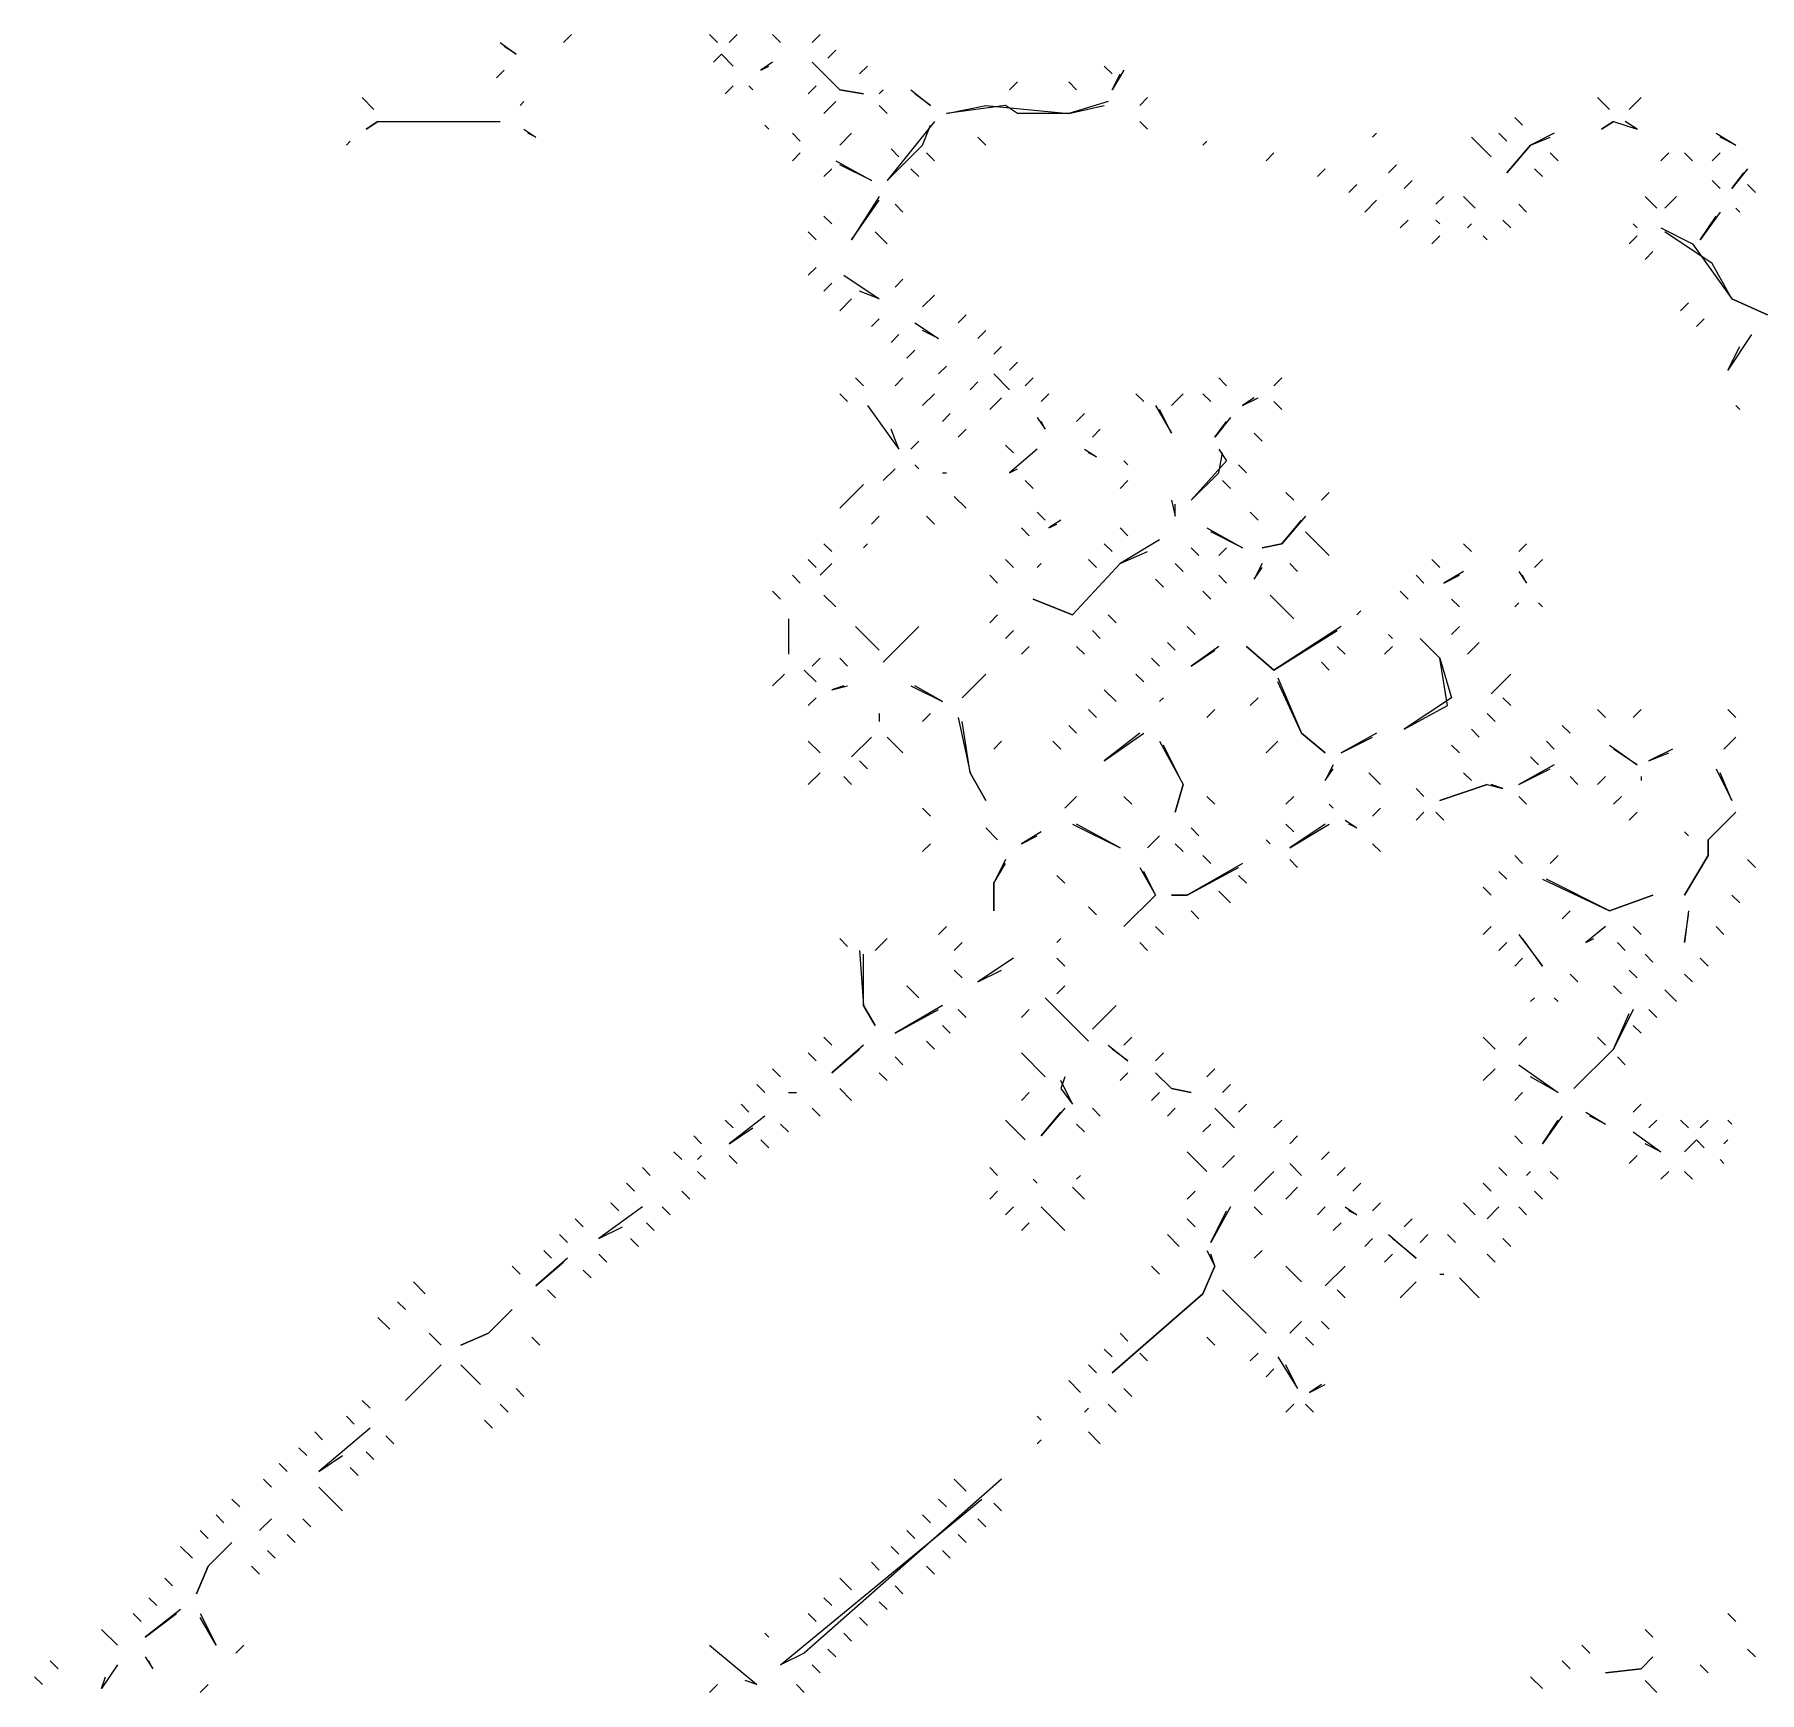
# Model space of a CAD drawing. Extents: x 1 to 2775, y -31 to 2075.
# Drawn here: x 1761.8 to 1834.7, y 923 to 993 of the extents above; entities that cross this region are included whole.
import ezdxf

# ---------------------------------------------------------------- set-up
doc = ezdxf.new("R2010")
doc.units = 0
doc.layers.add('LINEWORK', color=4, linetype='CONTINUOUS')

msp = doc.modelspace()

# ---------------------------------------------------------------- linework, layer by layer
at = {"layer": 'LINEWORK'}
for points in [[(1784.5, 993), (1784.1667, 992.6667)], [(1790.3333, 993), (1790.6667, 992.6667)], [(1791.5, 993), (1791.1667, 992.6667)], [(1793, 993), (1793.3333, 992.6667)], [(1795, 993), (1794.6667, 992.6667)], [(1781.5, 992.6667), (1782.1667, 992.1667), (1781.6667, 992.5)], [(1790.8333, 992.1667), (1790.5, 991.8333), (1790.8333, 992.1667), (1791.3333, 991.6667)], [(1795.6667, 992.3333), (1795.3333, 992)], [(1781.6667, 991.5), (1781.3333, 991.1667)], [(1793, 991.8333), (1792.5, 991.5), (1792.8333, 991.6667)], [(1794.6667, 991.8333), (1795.8333, 990.6667), (1796.8333, 990.5), (1795.8333, 990.6667)], [(1797, 991.6667), (1796.6667, 991.3333)], [(1807, 991.6667), (1807.3333, 991.3333)], [(1807.8333, 991.5), (1807.3333, 990.6667), (1807.6667, 991.3333)], [(1791.3333, 990.8333), (1791, 990.5)], [(1792, 990.8333), (1792.1667, 990.6667)], [(1794.8333, 990.8333), (1794.5, 990.5)], [(1797.6667, 990.6667), (1797.5, 990.5)], [(1798.8333, 990.6667), (1799.6667, 990), (1799, 990.5)], [(1803.3333, 991), (1803, 990.6667)], [(1805.5, 991), (1805.8333, 990.6667)], [(1775.6667, 990.3333), (1776.1667, 989.8333)], [(1782.5, 990.1667), (1782.3333, 990)], [(1795.6667, 990.1667), (1795.1667, 989.6667)], [(1797.5, 990), (1797.8333, 989.6667)], [(1807.1667, 990.1667), (1805.5, 989.6667), (1803.3333, 989.6667), (1802.8333, 990), (1800.3333, 989.6667), (1802, 990), (1805.5, 989.6667), (1807, 990)], [(1808.8333, 990.3333), (1808.5, 990)], [(1827.8333, 990.3333), (1828.3333, 989.8333)], [(1829.6667, 990.3333), (1829.1667, 989.8333)], [(1776.3333, 989.3333), (1775.8333, 989), (1776.3333, 989.3333), (1781.5, 989.3333)], [(1792.6667, 989.1667), (1792.8333, 989)], [(1799.8333, 989.3333), (1797.8333, 986.8333), (1799.3333, 988.3333), (1799.6667, 989.1667)], [(1808.5, 989.3333), (1808.8333, 989)], [(1824.3333, 989.5), (1824.6667, 989.1667)], [(1828.5, 989.3333), (1828, 989), (1828.5, 989.3333), (1829.5, 989), (1829, 989.3333)], [(1775.1667, 988.5), (1775, 988.3333)], [(1782.5, 989), (1783, 988.6667), (1782.6667, 988.8333)], [(1793.8333, 988.8333), (1794.1667, 988.5)], [(1796.3333, 988.8333), (1795.8333, 988.3333)], [(1801.6667, 988.6667), (1802, 988.3333)], [(1811.3333, 988.5), (1811.1667, 988.3333)], [(1818.5, 988.8333), (1818.3333, 988.6667)], [(1822.5, 988.6667), (1823.3333, 987.8333)], [(1823.6667, 988.8333), (1824, 988.5)], [(1826, 988.8333), (1825, 988.3333), (1824, 987.1667), (1825, 988.3333), (1825.8333, 988.6667)], [(1832.8333, 988.8333), (1833.6667, 988.3333), (1833, 988.6667)], [(1794.1667, 988), (1793.8333, 987.6667)], [(1795.6667, 987.6667), (1797.1667, 986.8333), (1795.8333, 987.5)], [(1798, 988.1667), (1798.3333, 987.8333)], [(1799.5, 988), (1799.8333, 987.6667)], [(1814.1667, 988), (1813.8333, 987.6667)], [(1825.8333, 988), (1826.1667, 987.6667)], [(1830.8333, 988), (1830.5, 987.6667)], [(1831.5, 988), (1831.8333, 987.6667)], [(1833, 988), (1832.6667, 987.6667)], [(1795.5, 987.3333), (1795.1667, 987)], [(1798.8333, 987.3333), (1799.1667, 987)], [(1816.3333, 987.3333), (1816, 987)], [(1819.3333, 987.5), (1819, 987.1667)], [(1825.1667, 987.3333), (1825.5, 987)], [(1834.1667, 987.3333), (1833.5, 986.5), (1834, 987.1667)], [(1797.5, 986.1667), (1796.3333, 984.3333), (1797.5, 986)], [(1817.6667, 986.6667), (1817.3333, 986.3333)], [(1820, 986.8333), (1819.6667, 986.5)], [(1821.3333, 986.1667), (1821, 985.8333)], [(1822.1667, 986.1667), (1822.6667, 985.6667)], [(1829.8333, 986.1667), (1830.3333, 985.6667)], [(1831.1667, 986.1667), (1830.6667, 985.6667)], [(1832.6667, 986.8333), (1833, 986.5)], [(1834.1667, 986.6667), (1834.5, 986.3333)], [(1798.1667, 985.8333), (1798.5, 985.5)], [(1818.5, 986), (1818, 985.5)], [(1824.5, 985.8333), (1824.8333, 985.5)], [(1833, 985.5), (1832.1667, 984.3333), (1832.8333, 985.3333)], [(1833.6667, 985.6667), (1833.8333, 985.5)], [(1795.1667, 985.3333), (1795.5, 985)], [(1819.8333, 985.1667), (1819.5, 984.8333)], [(1821, 985.1667), (1821.1667, 985)], [(1822.5, 985), (1822.3333, 984.8333)], [(1823.8333, 985.1667), (1824.1667, 984.8333)], [(1829.3333, 985), (1829.5, 984.8333)], [(1830.5, 984.8333), (1831.8333, 984.1667), (1833.5, 981.8333), (1835, 981.1667), (1833.5, 981.8333), (1832.6667, 983.3333), (1830.6667, 984.6667)], [(1794.5, 984.6667), (1794.8333, 984.3333)], [(1797.3333, 984.6667), (1797.8333, 984.1667)], [(1821.1667, 984.5), (1820.8333, 984.1667)], [(1823, 984.5), (1823.1667, 984.3333)], [(1829.5, 984.5), (1829.1667, 984.1667)], [(1830.1667, 983.8333), (1829.8333, 983.5)], [(1794.8333, 983.1667), (1794.5, 982.8333)], [(1796, 982.8333), (1797.5, 981.8333), (1796.6667, 982.1667)], [(1798.5, 982.6667), (1798.1667, 982.3333)], [(1795.5, 982.5), (1795.1667, 982.1667)], [(1796.3333, 981.8333), (1795.8333, 981.3333)], [(1799.8333, 982), (1799.3333, 981.5)], [(1801.1667, 981.1667), (1800.8333, 980.8333)], [(1831.6667, 981.6667), (1831.3333, 981.3333)], [(1797.5, 981), (1797.1667, 980.6667)], [(1799, 980.8333), (1800, 980.1667), (1799.3333, 980.5)], [(1802, 980.5), (1801.6667, 980.1667)], [(1832.3333, 981), (1832, 980.6667)], [(1798.3333, 980.3333), (1798, 980)], [(1799, 979.6667), (1798.6667, 979.3333)], [(1802.6667, 979.8333), (1802.3333, 979.5)], [(1834.3333, 980.3333), (1833.3333, 978.8333), (1833.8333, 979.8333)], [(1800.3333, 979), (1800, 978.6667)], [(1803.3333, 979.1667), (1803, 978.8333)], [(1796.5, 978.5), (1796.8333, 978.1667)], [(1798.5, 978.5), (1798.1667, 978.1667)], [(1801.6667, 978.3333), (1801.3333, 978)], [(1802.3333, 978.6667), (1803, 978)], [(1804, 978.5), (1803.6667, 978.1667)], [(1811.8333, 978.5), (1812.1667, 978.1667)], [(1814.5, 978.5), (1814.1667, 978.1667)], [(1795.8333, 977.8333), (1796.1667, 977.5)], [(1799.8333, 977.8333), (1799.3333, 977.3333)], [(1802.6667, 977.6667), (1802.1667, 977.1667)], [(1804.6667, 977.8333), (1804.3333, 977.5)], [(1808.3333, 977.8333), (1808.6667, 977.5)], [(1810.3333, 977.8333), (1809.8333, 977.3333)], [(1811.1667, 977.8333), (1811.5, 977.5)], [(1813.3333, 977.6667), (1812.8333, 977.3333), (1813.5, 977.6667)], [(1814.1667, 977.5), (1814.5, 977.1667)], [(1797, 977.3333), (1798.3333, 975.5), (1798, 976.3333)], [(1800.5, 977), (1800.1667, 976.6667)], [(1804.1667, 976.8333), (1804.5, 976.3333), (1804.3333, 976.6667)], [(1806.1667, 977), (1805.8333, 976.6667)], [(1809.1667, 977.3333), (1809.8333, 976.1667), (1809.3333, 977.1667)], [(1812.3333, 976.8333), (1811.6667, 976), (1812.1667, 976.6667)], [(1833.6667, 977.3333), (1833.8333, 977.1667)], [(1801.1667, 976.3333), (1800.8333, 976)], [(1806.8333, 976.3333), (1806.5, 976)], [(1813.3333, 976.1667), (1813.6667, 975.8333)], [(1799.1667, 975.8333), (1798.8333, 975.5)], [(1802.8333, 975.6667), (1803.1667, 975.3333)], [(1804.1667, 975.5), (1803, 974.5), (1803.3333, 974.6667)], [(1806.1667, 975.5), (1806.6667, 975.1667), (1806.3333, 975.3333)], [(1811.8333, 975.5), (1812.1667, 975), (1810.6667, 973.3333), (1811.8333, 974.5), (1812, 975.3333)], [(1798.1667, 974.6667), (1797.6667, 974.1667)], [(1799, 974.8333), (1799.1667, 974.6667)], [(1807.8333, 975), (1808, 974.8333)], [(1812.6667, 974.8333), (1813, 974.5)], [(1796.8333, 974), (1795.8333, 973)], [(1800.1667, 974.5), (1800.3333, 974.5)], [(1803.6667, 974.1667), (1804, 973.8333)], [(1808, 974.1667), (1807.6667, 973.8333)], [(1812, 974.1667), (1812.3333, 973.8333)], [(1800.6667, 973.5), (1801.1667, 973)], [(1809.8333, 973.3333), (1810, 972.6667), (1810, 973.1667)], [(1814.6667, 973.6667), (1815, 973.3333)], [(1816.5, 973.6667), (1816.1667, 973.3333)], [(1797.5, 972.6667), (1797.1667, 972.3333)], [(1799.5, 972.6667), (1799.8333, 972.3333)], [(1804.1667, 972.8333), (1804.5, 972.5)], [(1805.1667, 972.5), (1804.6667, 972.1667), (1805, 972.3333)], [(1813.1667, 972.8333), (1813.5, 972.5)], [(1815.5, 972.6667), (1814.5, 971.5), (1813.6667, 971.3333), (1814.5, 971.5), (1815.3333, 972.5)], [(1803.5, 972.1667), (1803.8333, 971.8333)], [(1809.3333, 971.6667), (1807.6667, 970.6667), (1805.6667, 968.5), (1804, 969.1667), (1805.6667, 968.5), (1807.6667, 970.6667), (1808.8333, 971.1667)], [(1807.6667, 972.1667), (1808, 971.8333)], [(1811.3333, 972.1667), (1812.8333, 971.3333), (1811.5, 972)], [(1815.5, 972), (1816.5, 971)], [(1795.1667, 971.5), (1795.5, 971.1667)], [(1797, 971.5), (1796.8333, 971.3333)], [(1807, 971.5), (1807.3333, 971.1667)], [(1810.6667, 971.3333), (1811, 971)], [(1812.1667, 971.3333), (1811.8333, 971)], [(1822.1667, 971.5), (1822.5, 971.1667)], [(1824.8333, 971.5), (1824.5, 971.1667)], [(1793.8333, 970.1667), (1794.1667, 969.8333)], [(1794.5, 970.8333), (1794.8333, 970.5)], [(1795.5, 970.6667), (1795, 970.1667)], [(1802.1667, 970.1667), (1802.5, 969.8333)], [(1802.8333, 970.8333), (1803.1667, 970.5)], [(1804.3333, 970.6667), (1804.1667, 970.5)], [(1806.3333, 970.8333), (1806.6667, 970.5)], [(1810, 970.6667), (1810.3333, 970.3333)], [(1811.8333, 970.1667), (1812.1667, 969.8333)], [(1813.6667, 970.6667), (1813.3333, 970), (1813.6667, 970.5)], [(1814.8333, 970.6667), (1815.1667, 970.3333)], [(1820.1667, 970.1667), (1820.5, 969.8333)], [(1820.8333, 970.8333), (1821.1667, 970.5)], [(1822.1667, 970.3333), (1821.3333, 969.8333), (1822, 970.1667)], [(1824.5, 970.3333), (1824.8333, 969.8333), (1824.6667, 970.1667)], [(1825.5, 970.8333), (1825.1667, 970.5)], [(1793, 969.5), (1793.3333, 969.1667)], [(1809.1667, 970), (1809.5, 969.6667)], [(1811.1667, 969.5), (1811.5, 969.1667)], [(1819.5, 969.5), (1819.8333, 969.1667)], [(1795.1667, 969.3333), (1795.6667, 968.8333)], [(1814, 969.3333), (1815, 968.3333)], [(1821.6667, 969.1667), (1822, 968.8333)], [(1824.5, 969), (1824.3333, 968.8333)], [(1825.3333, 969), (1825.5, 968.8333)], [(1793.6667, 968.3333), (1793.6667, 966.8333)], [(1796.5, 968), (1797.5, 967)], [(1799.1667, 968), (1797.6667, 966.5)], [(1802.5, 968.5), (1802.1667, 968.1667)], [(1807.1667, 968.5), (1807.5, 968.1667)], [(1810.5, 968), (1810.8333, 967.6667)], [(1817, 968), (1814.1667, 966.1667), (1813, 967.1667), (1814.1667, 966.1667), (1816.8333, 967.8333)], [(1817.8333, 968.6667), (1817.6667, 968.5)], [(1822, 968), (1821.6667, 967.6667)], [(1803.1667, 967.8333), (1802.8333, 967.5)], [(1806.5, 967.8333), (1806.8333, 967.5)], [(1809.6667, 967.3333), (1810, 967)], [(1819, 967.6667), (1819.1667, 967.5)], [(1820.3333, 967.5), (1821.1667, 966.6667), (1821.6667, 965), (1819.6667, 963.6667), (1821.5, 964.6667), (1821.1667, 966.6667)], [(1822.8333, 967.3333), (1822.3333, 966.8333)], [(1795, 966.6667), (1794.6667, 966.3333)], [(1795.8333, 966.6667), (1796.1667, 966.3333)], [(1803.8333, 967.1667), (1803.5, 966.8333)], [(1805.8333, 967.1667), (1806.1667, 966.8333)], [(1809, 966.6667), (1809.3333, 966.3333)], [(1811.8333, 967.1667), (1810.6667, 966.3333), (1811.6667, 967)], [(1816.1667, 966.5), (1816.5, 966.1667)], [(1816.8333, 967.1667), (1817.1667, 966.8333)], [(1819.1667, 967.1667), (1818.8333, 966.8333)], [(1793.5, 966), (1793, 965.5)], [(1794.3333, 966.1667), (1794.8333, 965.6667)], [(1802, 966), (1801, 965)], [(1808.3333, 966), (1808.6667, 965.6667)], [(1814.3333, 965.8333), (1815.3333, 963.5), (1816.3333, 962.6667), (1815.3333, 963.5), (1814.3333, 965.6667)], [(1824.1667, 966), (1823.3333, 965.1667)], [(1796, 965.5), (1795.5, 965.3333), (1796.1667, 965.5)], [(1798.8333, 965.5), (1800.1667, 964.8333), (1799, 965.5)], [(1807, 965.3333), (1807.5, 964.8333)], [(1794.8333, 965), (1794.5, 964.6667)], [(1797.5, 964.3333), (1797.5, 964)], [(1799.6667, 964.3333), (1799.3333, 964)], [(1806.3333, 964.5), (1806.6667, 964.1667)], [(1809.5, 965), (1809.3333, 964.8333)], [(1811.6667, 964.5), (1811.3333, 964.1667)], [(1813.5, 965), (1813.1667, 964.6667)], [(1823.1667, 964.3333), (1823.5, 964)], [(1823.8333, 965), (1824.1667, 964.6667)], [(1827.8333, 964.5), (1828.1667, 964.1667)], [(1829.6667, 964.5), (1829.3333, 964.1667)], [(1833.3333, 964.5), (1833.6667, 964.1667)], [(1800.8333, 964.1667), (1801.3333, 961.8333), (1802, 960.6667), (1801.3333, 961.8333), (1801, 964)], [(1805.5, 963.8333), (1805.8333, 963.5)], [(1822.5, 963.6667), (1822.8333, 963.3333)], [(1826.3333, 963.8333), (1826.6667, 963.5)], [(1794.5, 963.1667), (1795, 962.6667)], [(1797.1667, 963.3333), (1796.3333, 962.5)], [(1797.8333, 963.3333), (1798.5, 962.6667)], [(1802.6667, 963.1667), (1802.3333, 962.8333)], [(1804.8333, 963.1667), (1805.1667, 962.8333)], [(1808.5, 963.5), (1807, 962.3333), (1808.6667, 963.5)], [(1809.3333, 963.1667), (1810.3333, 961.3333), (1810, 960.1667), (1810.3333, 961.3333), (1809.5, 963)], [(1814.3333, 963.1667), (1813.8333, 962.6667)], [(1818.5, 963.5), (1817, 962.6667), (1818.3333, 963.3333)], [(1821.6667, 963), (1822, 962.6667)], [(1825.6667, 963.1667), (1826, 962.8333)], [(1828.3333, 963), (1829.5, 962.1667), (1828.5, 962.8333)], [(1833.6667, 963.3333), (1833.1667, 962.8333)], [(1796.6667, 962.3333), (1797, 962)], [(1816.6667, 962.1667), (1816.3333, 961.5), (1816.6667, 962)], [(1826, 962.1667), (1824.5, 961.3333), (1825.8333, 962)], [(1825, 962.5), (1825.3333, 962.1667)], [(1831, 962.8333), (1830, 962.3333), (1830.8333, 962.6667)], [(1795, 961.8333), (1794.5, 961.3333)], [(1796, 961.6667), (1796.3333, 961.3333)], [(1818.1667, 961.8333), (1818.6667, 961.3333)], [(1822.1667, 961.8333), (1822.5, 961.5)], [(1826.6667, 961.6667), (1827, 961.3333)], [(1828.1667, 961.6667), (1827.8333, 961.3333)], [(1829.6667, 961.6667), (1829.6667, 961.5)], [(1832.8333, 962), (1833.5, 960.6667), (1833, 961.8333)], [(1805.8333, 960.8333), (1805.3333, 960.3333)], [(1807.8333, 960.8333), (1808.1667, 960.5)], [(1811.3333, 960.8333), (1811.6667, 960.5)], [(1815, 960.8333), (1814.6667, 960.5)], [(1820.1667, 961.1667), (1820.5, 960.8333)], [(1823.1667, 961.3333), (1821.1667, 960.6667), (1823.1667, 961.3333), (1823.8333, 961.1667), (1823.3333, 961.3333)], [(1824.5, 960.8333), (1824.8333, 960.5)], [(1828.8333, 960.8333), (1828.5, 960.5)], [(1799.3333, 960.3333), (1799.6667, 960)], [(1816.5, 960.5), (1816.6667, 960.3333)], [(1818.6667, 960.3333), (1818.3333, 960)], [(1820.5, 960.1667), (1820.1667, 959.8333)], [(1821, 960.1667), (1821.3333, 959.8333)], [(1829.5, 960.1667), (1829.1667, 959.8333)], [(1833.6667, 960.1667), (1832.5, 959), (1832.5, 958.3333), (1831.5, 956.6667), (1832.5, 958.3333), (1832.5, 959)], [(1802, 959.5), (1802.5, 959)], [(1804.3333, 959.3333), (1803.5, 958.8333), (1804.1667, 959.1667)], [(1805.6667, 959.6667), (1807.6667, 958.6667), (1805.8333, 959.6667)], [(1810.6667, 959.5), (1811, 959.1667)], [(1814.6667, 959.6667), (1815, 959.3333)], [(1816.3333, 959.6667), (1814.8333, 958.6667), (1816.5, 959.6667)], [(1817.1667, 959.8333), (1817.6667, 959.5), (1817.3333, 959.6667)], [(1831.5, 959.3333), (1831.6667, 959.1667)], [(1799.6667, 958.8333), (1799.3333, 958.5)], [(1809.3333, 959.1667), (1808.8333, 958.6667)], [(1810, 958.8333), (1810.3333, 958.5)], [(1813.8333, 959), (1814, 958.8333)], [(1818.3333, 958.8333), (1818.6667, 958.5)], [(1802.8333, 958.1667), (1802.3333, 957.1667), (1802.3333, 956), (1802.3333, 957.1667), (1802.8333, 958)], [(1808.5, 957.8333), (1809.1667, 956.6667), (1807.8333, 955.3333), (1809.1667, 956.6667), (1808.6667, 957.6667)], [(1812.8333, 958), (1810.5, 956.6667), (1809.8333, 956.6667), (1810.5, 956.6667), (1812.6667, 957.8333)], [(1811.1667, 958.3333), (1811.5, 958)], [(1814.8333, 958.1667), (1815.1667, 957.8333)], [(1824.3333, 958.3333), (1824.6667, 958)], [(1826.1667, 958.3333), (1825.8333, 958)], [(1834.1667, 958.1667), (1834.5, 957.8333)], [(1805, 957.5), (1805.3333, 957.1667)], [(1812.6667, 957.5), (1813, 957.1667)], [(1823.6667, 957.6667), (1824, 957.3333)], [(1825.5, 957.3333), (1828.3333, 956), (1830.1667, 956.6667), (1828.3333, 956), (1825.6667, 957.3333)], [(1811.8333, 956.8333), (1812.3333, 956.3333)], [(1823, 957), (1823.3333, 956.6667)], [(1833.5, 956.6667), (1833.8333, 956.3333)], [(1806.3333, 956.1667), (1806.6667, 955.8333)], [(1810.6667, 956), (1811, 955.6667)], [(1826.6667, 956), (1826.3333, 955.6667)], [(1831.6667, 956), (1831.5, 954.6667), (1831.6667, 955.8333)], [(1800.3333, 955.3333), (1800, 955)], [(1809.1667, 955.3333), (1809.5, 955)], [(1823.3333, 955.3333), (1823, 955)], [(1824.5, 955), (1825.5, 953.6667), (1824.6667, 954.8333)], [(1828.1667, 955.3333), (1827.3333, 954.6667), (1827.6667, 954.8333)], [(1829.3333, 955.3333), (1829.6667, 955)], [(1832.8333, 955.3333), (1833.1667, 955)], [(1795.8333, 954.8333), (1796.1667, 954.5)], [(1796.6667, 954.3333), (1796.8333, 952), (1797.3333, 951.1667), (1796.8333, 952), (1796.8333, 954.1667)], [(1797.8333, 954.8333), (1797.3333, 954.3333)], [(1801, 954.6667), (1800.6667, 954.3333)], [(1805.1667, 954.8333), (1805, 954.6667)], [(1808.5, 954.6667), (1808.8333, 954.3333)], [(1824, 954.6667), (1823.6667, 954.3333)], [(1828.6667, 954.6667), (1829, 954.3333)], [(1829.8333, 954.1667), (1830.1667, 953.8333)], [(1800.6667, 953.5), (1801, 953.1667)], [(1803.1667, 954), (1801.6667, 953), (1802.6667, 953.5)], [(1805, 954), (1805.3333, 953.6667)], [(1824.6667, 954), (1824.3333, 953.6667)], [(1829.1667, 953.5), (1829.5, 953.1667)], [(1832.1667, 954), (1832.5, 953.6667)], [(1798.6667, 952.8333), (1799.1667, 952.3333)], [(1805.3333, 952.8333), (1805, 952.5)], [(1826.6667, 953.3333), (1827, 953)], [(1828.5, 952.8333), (1828.8333, 952.5)], [(1830.6667, 952.6667), (1831.1667, 952.1667)], [(1831.5, 953.3333), (1831.8333, 953)], [(1800.1667, 952), (1798.1667, 950.8333), (1800, 951.8333)], [(1804.5, 952.3333), (1806.3333, 950.5)], [(1807.5, 952), (1806.5, 951)], [(1825.1667, 952.3333), (1825, 952.1667)], [(1826, 952.3333), (1826.1667, 952.1667)], [(1800.8333, 951.8333), (1801.1667, 951.5)], [(1803.8333, 951.8333), (1803.5, 951.5)], [(1829.3333, 951.8333), (1828.5, 950.1667), (1826.8333, 948.5), (1828.5, 950.1667), (1829.1667, 951.6667)], [(1830, 951.8333), (1830.3333, 951.5)], [(1795.1667, 950.6667), (1795.5, 950.3333)], [(1799.5, 950.5), (1799.8333, 950.1667)], [(1800.1667, 951.1667), (1800.5, 950.8333)], [(1808.1667, 950.6667), (1807.8333, 950.3333)], [(1823, 950.6667), (1823.5, 950.1667)], [(1824.8333, 950.6667), (1824.5, 950.3333)], [(1827.8333, 950.6667), (1828.1667, 950.3333)], [(1829.3333, 951.1667), (1829.6667, 950.8333)], [(1794.5, 950), (1794.8333, 949.6667)], [(1796.8333, 950.3333), (1795.5, 949.1667), (1796.6667, 950.1667)], [(1798.1667, 949.8333), (1798.5, 949.5)], [(1803.5, 950), (1804.5, 949)], [(1807.1667, 950.3333), (1808, 949.6667), (1807.3333, 950.1667)], [(1809.5, 950), (1809.1667, 949.6667)], [(1828.6667, 949.8333), (1829, 949.5)], [(1793, 949.3333), (1793.3333, 949)], [(1797.5, 949.1667), (1797.8333, 948.8333)], [(1808, 949.1667), (1807.6667, 948.8333)], [(1809.1667, 949.1667), (1809.8333, 948.5), (1810.6667, 948.3333), (1809.8333, 948.5)], [(1811.6667, 949.3333), (1811.3333, 949)], [(1823.5, 949.3333), (1823, 948.8333)], [(1824.5, 949.5), (1826.1667, 948.3333), (1825, 949)], [(1792.3333, 948.6667), (1792.6667, 948.3333)], [(1793.6667, 948.3333), (1794, 948.3333)], [(1795.8333, 948.5), (1796.3333, 948)], [(1803.8333, 948.3333), (1803.5, 948)], [(1805.3333, 949), (1805.1667, 948.5), (1805.6667, 947.8333), (1805.1667, 948.8333)], [(1809.3333, 948.3333), (1809, 948)], [(1812.3333, 948.6667), (1812, 948.3333)], [(1824.6667, 948.3333), (1824.3333, 948)], [(1791.6667, 947.8333), (1792, 947.5)], [(1794.6667, 947.6667), (1795, 947.3333)], [(1805.3333, 947.6667), (1804.3333, 946.5), (1805.1667, 947.5)], [(1806.5, 947.6667), (1806.8333, 947.3333)], [(1810, 947.6667), (1809.6667, 947.3333)], [(1811.6667, 947.6667), (1812.5, 946.8333)], [(1813, 947.8333), (1812.6667, 947.5)], [(1829.6667, 947.8333), (1829.3333, 947.5)], [(1791, 947.1667), (1791.3333, 946.8333)], [(1792.6667, 947.3333), (1791.1667, 946.1667), (1792.1667, 946.8333)], [(1793.3333, 947), (1793.6667, 946.6667)], [(1802.8333, 947.1667), (1803.6667, 946.3333)], [(1805.8333, 947), (1806.1667, 946.6667)], [(1811.5, 947), (1811.1667, 946.6667)], [(1814.5, 947.1667), (1814.1667, 946.8333)], [(1826.3333, 947.3333), (1825.5, 946.1667), (1826.1667, 947.1667)], [(1827.3333, 947.5), (1828.1667, 947), (1827.5, 947.3333)], [(1830.3333, 947.1667), (1830, 946.8333)], [(1831.3333, 947.1667), (1831.6667, 946.8333)], [(1832.5, 947.1667), (1832.1667, 946.8333)], [(1833.3333, 947.1667), (1833.5, 947)], [(1789.6667, 946.5), (1790, 946.1667)], [(1792.5, 946.3333), (1792.8333, 946)], [(1815.1667, 946.5), (1814.8333, 946.1667)], [(1824.3333, 946.5), (1824.6667, 946.1667)], [(1829.3333, 946.6667), (1830.5, 945.8333), (1829.8333, 946.1667)], [(1832, 946.3333), (1831.5, 945.8333), (1832, 946.3333), (1832.3333, 946)], [(1833.3333, 946.3333), (1833.1667, 946.1667)], [(1788.8333, 945.8333), (1789.1667, 945.5)], [(1790, 945.6667), (1789.8333, 945.5)], [(1791.1667, 945.6667), (1791.5, 945.3333)], [(1810.5, 945.8333), (1811.3333, 945)], [(1812.5, 945.6667), (1812, 945.1667)], [(1816.5, 945.8333), (1816.1667, 945.5)], [(1829.5, 945.6667), (1829.1667, 945.3333)], [(1833, 945.5), (1833.1667, 945.3333)], [(1787.5, 945.1667), (1787.8333, 944.8333)], [(1789.8333, 945), (1790.1667, 944.6667)], [(1802.1667, 945.1667), (1802.5, 944.8333)], [(1804, 944.6667), (1804.1667, 944.5)], [(1806, 944.8333), (1805.8333, 944.6667)], [(1814.1667, 945), (1813.3333, 944.1667)], [(1814.8333, 945.3333), (1815.3333, 944.8333)], [(1817.1667, 945.1667), (1816.8333, 944.8333)], [(1823.6667, 945.1667), (1824, 944.8333)], [(1825, 945), (1824.8333, 944.8333)], [(1825.8333, 945), (1826.1667, 944.6667)], [(1830.8333, 945), (1830.5, 944.6667)], [(1831.5, 945), (1831.8333, 944.6667)], [(1786.8333, 944.5), (1787.1667, 944.1667)], [(1789.1667, 944.1667), (1789.5, 943.8333)], [(1802.5, 944.1667), (1802.1667, 943.8333)], [(1805.6667, 944.3333), (1806.1667, 943.8333)], [(1810.8333, 944.1667), (1810.5, 943.8333)], [(1815.1667, 944.3333), (1814.6667, 943.8333)], [(1817.8333, 944.5), (1817.5, 944.1667)], [(1823, 944.5), (1823.3333, 944.1667)], [(1825.1667, 944.1667), (1825.5, 943.8333)], [(1787.5, 943.5), (1785.6667, 942.1667), (1786.6667, 942.6667)], [(1786.1667, 943.6667), (1786.5, 943.3333)], [(1788.3333, 943.5), (1788.6667, 943.1667)], [(1803.1667, 943.5), (1802.8333, 943.1667)], [(1804.3333, 943.5), (1805.3333, 942.5)], [(1812.3333, 943.5), (1811.5, 942), (1812.1667, 943.3333)], [(1813.3333, 943.5), (1813.6667, 943.1667)], [(1816.3333, 943.5), (1816, 943.1667)], [(1817.1667, 943.5), (1817.6667, 943.1667), (1817.3333, 943.3333)], [(1818.6667, 943.6667), (1818.3333, 943.3333)], [(1822.1667, 943.6667), (1822.6667, 943.1667)], [(1823.6667, 943.5), (1823.1667, 943)], [(1824.5, 943.5), (1824.8333, 943.1667)], [(1784.6667, 943), (1785, 942.6667)], [(1787.6667, 942.8333), (1788, 942.5)], [(1803.8333, 942.8333), (1803.5, 942.5)], [(1810.5, 943), (1810.8333, 942.6667)], [(1817, 942.8333), (1816.6667, 942.5)], [(1820, 943), (1819.6667, 942.6667)], [(1784, 942.3333), (1784.3333, 942)], [(1787, 942.1667), (1787.3333, 941.8333)], [(1809.6667, 942.3333), (1810.1667, 941.8333)], [(1818.3333, 942.1667), (1818, 941.8333)], [(1819, 942.3333), (1820.1667, 941.3333), (1819.1667, 942.1667)], [(1820.6667, 942.3333), (1820.3333, 942)], [(1821.5, 942.3333), (1821.8333, 942)], [(1823.8333, 942.1667), (1824.1667, 941.8333)], [(1784.3333, 941.3333), (1783, 940.1667), (1784.1667, 941.1667)], [(1783.3333, 941.6667), (1783.6667, 941.3333)], [(1785.6667, 941.5), (1786, 941.1667)], [(1811.3333, 941.6667), (1811.6667, 941), (1811.1667, 939.8333), (1807.3333, 936.5), (1811.1667, 939.8333), (1811.6667, 941), (1811.5, 941.5)], [(1813.6667, 941.6667), (1813.3333, 941.3333)], [(1819.1667, 941.5), (1818.8333, 941.1667)], [(1823.1667, 941.5), (1823.5, 941.1667)], [(1777.8333, 940.3333), (1778.3333, 939.8333)], [(1782, 941), (1782.3333, 940.6667)], [(1785, 940.8333), (1785.3333, 940.5)], [(1809, 941), (1809.3333, 940.6667)], [(1814.6667, 941), (1815.3333, 940.3333)], [(1817.1667, 941), (1816.3333, 940.1667)], [(1820.1667, 940.3333), (1819.5, 939.6667)], [(1821.1667, 940.6667), (1821.3333, 940.6667)], [(1822, 940.5), (1822.8333, 939.6667)], [(1783.5, 940), (1783.8333, 939.6667)], [(1812, 940), (1813.8333, 938.1667)], [(1816.8333, 940), (1817.1667, 939.6667)], [(1776.3333, 938.8333), (1776.8333, 938.3333)], [(1777.1667, 939.5), (1777.5, 939.1667)], [(1782, 939.1667), (1781, 938.1667), (1779.8333, 937.6667), (1781, 938.1667)], [(1778.5, 938.1667), (1779, 937.6667)], [(1807.6667, 938.1667), (1808, 937.8333)], [(1815.3333, 938.6667), (1814.8333, 938.1667)], [(1816.1667, 938.6667), (1816.5, 938.3333)], [(1782.8333, 938), (1783.1667, 937.6667)], [(1807, 937.5), (1807.3333, 937.1667)], [(1811.3333, 938), (1811.6667, 937.6667)], [(1815.5, 938), (1815.8333, 937.6667)], [(1779, 936.8333), (1777.5, 935.3333)], [(1779.8333, 936.8333), (1780.6667, 936)], [(1806.3333, 936.8333), (1806.6667, 936.5)], [(1808.5, 937.3333), (1808.8333, 937)], [(1813.5, 937.3333), (1813.1667, 937)], [(1814.1667, 936.6667), (1813.8333, 936.3333)], [(1814.3333, 937.1667), (1815.1667, 935.8333), (1814.6667, 936.8333)], [(1805.5, 936.1667), (1806, 935.6667)], [(1816.1667, 936), (1815.6667, 935.6667), (1816.3333, 936)], [(1775.6667, 935.3333), (1776, 935)], [(1782.1667, 935.8333), (1782.5, 935.5)], [(1807.8333, 935.8333), (1808.1667, 935.5)], [(1775, 934.6667), (1775.3333, 934.3333)], [(1780.8333, 934.5), (1781.1667, 934.1667)], [(1781.5, 935.1667), (1781.8333, 934.8333)], [(1804.1667, 934.6667), (1804.3333, 934.5)], [(1806.3333, 935), (1806.1667, 934.8333)], [(1807.1667, 935.1667), (1807.5, 934.8333)], [(1815, 935.1667), (1814.6667, 934.8333)], [(1815.5, 935.1667), (1815.8333, 934.8333)], [(1773.6667, 934), (1774, 933.6667)], [(1776, 934.1667), (1773.8333, 932.3333), (1774.8333, 933)], [(1776.6667, 933.8333), (1777, 933.5)], [(1806.3333, 934), (1806.8333, 933.5)], [(1773, 933.3333), (1773.3333, 933)], [(1775.8333, 933.1667), (1776.1667, 932.8333)], [(1804.3333, 933.6667), (1804.1667, 933.5)], [(1772.1667, 932.6667), (1772.5, 932.3333)], [(1775.1667, 932.5), (1775.5, 932.1667)], [(1771.5, 932), (1771.8333, 931.6667)], [(1773.8333, 931.6667), (1774.8333, 930.6667)], [(1802.6667, 932), (1794.3333, 924.6667), (1793.3333, 924.1667), (1801.8333, 931.1667)], [(1800.6667, 932), (1801.1667, 931.5)], [(1770.1667, 931.1667), (1770.5, 930.8333)], [(1800, 931.1667), (1800.3333, 930.8333)], [(1802.3333, 931), (1802.6667, 930.6667)], [(1769.5, 930.5), (1769.8333, 930.1667)], [(1771.8333, 930.3333), (1771.3333, 929.8333)], [(1773.1667, 930.3333), (1773.5, 930)], [(1799.3333, 930.5), (1799.6667, 930.1667)], [(1801.6667, 930.3333), (1802, 930)], [(1768.8333, 929.8333), (1769.1667, 929.5)], [(1772.5, 929.6667), (1772.8333, 929.3333)], [(1798.6667, 929.8333), (1799, 929.5)], [(1800.8333, 929.6667), (1801.1667, 929.3333)], [(1768, 929.1667), (1768.5, 928.6667)], [(1770.1667, 929.3333), (1769.1667, 928.3333), (1768.6667, 927.1667), (1769.1667, 928.3333)], [(1771.6667, 929), (1772, 928.6667)], [(1798, 929.1667), (1798.3333, 928.8333)], [(1800.1667, 929), (1800.5, 928.6667)], [(1771, 928.3333), (1771.3333, 928)], [(1797.1667, 928.5), (1797.5, 928.1667)], [(1799.5, 928.3333), (1799.8333, 928)], [(1767.3333, 927.8333), (1767.6667, 927.5)], [(1795.8333, 927.8333), (1796.3333, 927.3333)], [(1798.1667, 927.5), (1798.5, 927.1667)], [(1768, 926.5), (1766.5, 925.3333), (1767.8333, 926.3333)], [(1766.6667, 927), (1767, 926.6667)], [(1795.1667, 927), (1795.5, 926.6667)], [(1797.5, 926.8333), (1797.8333, 926.5)], [(1766, 926.3333), (1766.3333, 926)], [(1768.8333, 926.3333), (1769.5, 925), (1768.8333, 926.1667)], [(1794.5, 926.3333), (1794.8333, 926)], [(1796.6667, 926.1667), (1797, 925.8333)], [(1833.3333, 926.3333), (1833.6667, 926)], [(1764.6667, 925.6667), (1765.3333, 925)], [(1770.6667, 925), (1770.3333, 924.6667)], [(1790.3333, 925), (1792.3333, 923.3333), (1791.8333, 923.5)], [(1792.6667, 925.5), (1792.8333, 925.3333)], [(1796, 925.5), (1796.3333, 925.1667)], [(1827.1667, 925), (1827.5, 924.6667)], [(1829.8333, 925.6667), (1830.1667, 925.3333)], [(1762.5, 924.3333), (1762.8333, 924)], [(1766.5, 924.5), (1766.8333, 924), (1766.6667, 924.3333)], [(1795.3333, 924.8333), (1795.6667, 924.5)], [(1826.3333, 924.3333), (1826.6667, 924)], [(1830.1667, 924.5), (1829.6667, 924), (1828.1667, 923.8333), (1829.6667, 924)], [(1834.1667, 924.8333), (1834.5, 924.5)], [(1761.8333, 923.6667), (1762.1667, 923.3333)], [(1765.3333, 924.1667), (1764.6667, 923.1667), (1764.8333, 923.6667)], [(1794.6667, 924.1667), (1795, 923.8333)], [(1825, 923.6667), (1825.5, 923.1667)], [(1832.1667, 924.1667), (1832.5, 923.8333)], [(1769.1667, 923.3333), (1768.8333, 923)], [(1790.6667, 923.3333), (1790.3333, 923)], [(1794, 923.3333), (1794.3333, 923)], [(1829.8333, 923.5), (1830.3333, 923)]]:
    msp.add_lwpolyline(points, dxfattribs=at)

doc.saveas('drawing.dxf')
